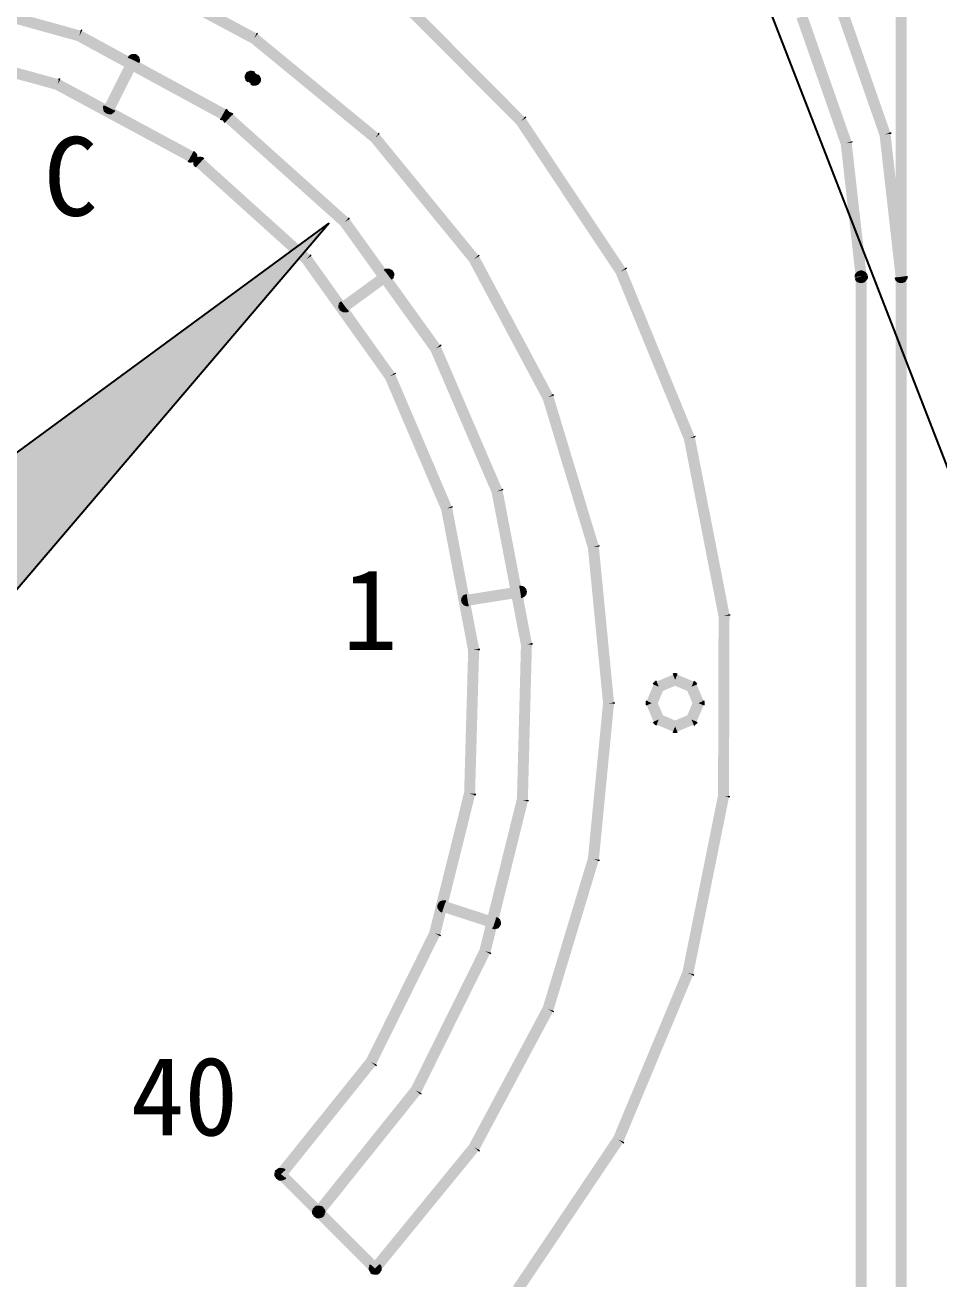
# Model space of a CAD drawing. Header units: millimetres. Extents: x -27384 to -11847, y 105622 to 113060.
# Drawn here: x -20697.3 to -20628.7, y 111418.4 to 111512.5 of the extents above; entities that cross this region are included whole.
import ezdxf

# ---------------------------------------------------------------- set-up
doc = ezdxf.new("R2010")
doc.units = ezdxf.units.MM
doc.linetypes.add('DASHDOT', pattern=[25.4, 12.7, -6.35, 0, -6.35])
doc.linetypes.add('HIDDEN', pattern=[9.524999999999999, 6.35, -3.175])
doc.layers.get('0').update_dxf_attribs({"color": 1, "linetype": 'DASHDOT'})
for name, color, linetype in [('01粗实线', 7, 'Continuous'), ('1', 4, 'Continuous'), ('3', 6, 'HIDDEN')]:
    doc.layers.add(name, color=color, linetype=linetype)
doc.styles.add('PDF SimSun', font='SimSun.ttf')

# ---------------------------------------------------------------- blocks, each defined once
blk = doc.blocks.new('G$CBD4B754B')
at = {"transparency": 33554559}
for points in [[(82.19013546431597, 94.02956349017586), (81.77927816365263, 94.02956349017586), (81.3684208629893, 94.02956349017586), (81.3684208629893, -125.9094535041359), (81.77927816365263, -125.9094535041359), (82.19013546431597, -125.9094535041359)], [(33.01249396311323, 49.56616164024399), (33.2116975028257, 49.93820354529998), (33.41016867658618, 50.30951308440126), (23.05744353904083, 55.84400260508846), (22.85897236528035, 55.47269306598628), (22.66050119151987, 55.10065116093028)], [(19.98223889468863, 49.72581741839804), (20.08843195814188, 50.12349213187281), (20.19462502159149, 50.52189921130321), (8.370576680783415, 53.7999692251442), (8.265115983289434, 53.40229451166852), (8.158922919836186, 53.00388743223903)], [(52.94895998562424, 43.4340615004121), (53.24044163565122, 43.72627551639107), (53.53192328567457, 44.01848953237004), (43.98773016226551, 53.61468063857046), (43.69624851224216, 53.32246662259149), (43.40476686221882, 53.03025260661252)], [(80.17539672256316, 42.59843194594487), (80.57307143603975, 42.7309901837707), (80.97074614951634, 42.86354842159562), (77.43122148979819, 53.00388743223903), (77.03354677632524, 52.87132919441319), (76.63587206284865, 52.73877095658827)], [(77.2591154904112, 41.93490839086462), (77.6567902038878, 42.06746662868954), (78.05446491736438, 42.20002486651538), (74.72732638454909, 51.70320549645203), (74.3296516710725, 51.5706472586271), (73.93197695759955, 51.43735665484655)], [(18.35199227922931, 46.07570549950105), (18.45818534267892, 46.47411257893145), (18.56437840612853, 46.87178729240622), (7.615507381349744, 49.87155824340971), (7.509314317896497, 49.47315116397931), (7.403121254446887, 49.07547645050454)], [(30.67990839696358, 43.88593129454512), (30.87837957072406, 44.25724083364639), (31.07758311043654, 44.62855037274767), (20.28763549785799, 50.49553403692971), (20.08843195814188, 50.12349213187281), (19.8899607843814, 49.75218259277153)], [(42.02645413521896, 42.16047710495423), (42.2915706108688, 42.47905629530669), (42.55668708651865, 42.79763548566007), (33.47681397847555, 50.25678273565336), (33.2116975028257, 49.93820354529998), (32.94658102717585, 49.61962435494661)], [(21.9837950492547, 44.90758180153989), (22.35510458835415, 44.72156084901144), (22.72641412745725, 44.53627226243862), (24.52949910825919, 48.10655629225857), (24.15818956915973, 48.2918448788314), (23.78688003005664, 48.47786583135894)], [(24.15818956915973, 48.2918448788314), (23.78688003005664, 48.47786583135894), (23.85279296599401, 48.58405889481037), (23.94580344225687, 48.65070419670064), (24.05199650570648, 48.70343454544854), (24.17137215634648, 48.70343454544854), (24.29074780698284, 48.69025195826089), (24.39694087043608, 48.63752160951299), (24.48921898074332, 48.55769372043596), (24.54268169544594, 48.45150065698544), (24.56904686981943, 48.33212500634727), (24.56904686981943, 48.21274935570909), (24.52949910825919, 48.10655629225857)], [(32.99931137592284, 47.03144307056027), (32.76056007465013, 46.68576633987868), (32.66828196433926, 46.77877681614245), (32.61481924963664, 46.87178729240622), (32.58845407526314, 46.9911629430444), (32.58845407526314, 47.11053859368258), (32.62800183682339, 47.23064661027547), (32.69464713871275, 47.32292472058452), (32.78692524902362, 47.3895700224748), (32.90630089965998, 47.44303273717742), (33.02567655029998, 47.44303273717742), (33.13186961374959, 47.42911778403595), (33.2380626771992, 47.37638743528805)], [(33.2380626771992, 47.37638743528805), (32.99931137592284, 47.03144307056027), (32.76056007465013, 46.68576633987868), (32.99931137592284, 46.51366034049261), (33.2380626771992, 46.85860470521948), (33.47681397847555, 47.20354906994635)], [(33.2380626771992, 46.85860470521948), (33.47681397847555, 47.20354906994635), (33.56909208878642, 47.11053859368258), (33.62255480348904, 47.01826048337352), (33.64891997786253, 46.89815246678063), (33.64891997786253, 46.77877681614245), (33.60937221630229, 46.65940116550428), (33.54272691441292, 46.56639068924051), (33.44971643814642, 46.50047775330495), (33.3310731534657, 46.44701503860233), (33.2116975028257, 46.44701503860233), (33.10550443937609, 46.46019762578908), (32.99931137592284, 46.51366034049261)], [(28.25357998859545, 40.71332197819993), (28.45278352831156, 41.08536388325683), (28.6512547020684, 41.45667342235811), (18.6566565164394, 46.84542211803273), (18.45818534267892, 46.47411257893145), (18.25971416891844, 46.10207067387546)], [(22.35510458835415, 44.72156084901144), (22.72641412745725, 44.53627226243862), (22.66050119151987, 44.43007919898719), (22.56749071525701, 44.36343389709691), (22.4612976518074, 44.31070354834901), (22.3419220011674, 44.31070354834901), (22.22254635053105, 44.32388613553576), (22.1163532870778, 44.37661648428457), (22.02407517677057, 44.45644437336159), (21.97061246206795, 44.56263743681211), (21.94424728769445, 44.68201308745029), (21.94424728769445, 44.80138873808846), (21.9837950492547, 44.90758180153989)], [(30.87837957072406, 44.25724083364639), (31.07758311043654, 44.62855037274767), (31.16986122074741, 44.54945484962536), (31.24968910982352, 44.45644437336159), (31.28923687138376, 44.35025130991016), (31.28923687138376, 44.23087565927199), (31.27605428419702, 44.11150000863381), (31.21014134826328, 44.00530694518329), (31.13031345918716, 43.92547905610627), (31.02412039573392, 43.87201634140274), (30.90474474509756, 43.84565116702925), (30.78536909445756, 43.84565116702925), (30.67990839696358, 43.88593129454512)], [(31.32951699889963, 43.93866164329302), (31.05048557010741, 43.63326504012639), (30.97139004698693, 43.71309292920432), (30.93184228542668, 43.83246857984159), (30.91792733228431, 43.95184423047976), (30.93184228542668, 44.05803729393119), (30.98457263417367, 44.16423035738171), (31.06440052324979, 44.25724083364639), (31.15667863356066, 44.32388613553576), (31.27605428419702, 44.35025130991016), (31.39542993483701, 44.35025130991016), (31.51480558547337, 44.31070354834901), (31.60781606173987, 44.24405824645964)], [(39.7465989178163, 35.84235601259388), (40.02489798065653, 36.14775261576051), (40.30319704349313, 36.45314921892623), (31.60781606173987, 44.24405824645964), (31.32951699889963, 43.93866164329302), (31.05048557010741, 43.63326504012639)], [(60.39785411224875, 32.23252422121277), (60.74279847697835, 32.45809293530237), (61.08774284170431, 32.68366164939107), (53.58465363442156, 43.95184423047976), (53.24044163565122, 43.72627551639107), (52.89549727092162, 43.50070680230147)], [(49.40943532590973, 33.12161649038262), (49.72728215030656, 33.38673296603247), (50.04586134065903, 33.65258180763794), (42.60941743526564, 42.74417277095745), (42.2915706108688, 42.47905629530669), (41.97299142051634, 42.21320745370213)], [(81.3684208629893, 31.99377291993733), (81.77927816365263, 32.04650326868523), (82.19013546431597, 32.09996598338785), (80.98392873670309, 42.7837205325186), (80.57307143603975, 42.7309901837707), (80.16221413537642, 42.67752746906717)], [(28.45278352831156, 41.08536388325683), (28.6512547020684, 41.45667342235811), (28.7442651783349, 41.37684553328108), (28.82409306741101, 41.28456742297112), (28.86364082897126, 41.1783743595206), (28.86364082897126, 41.05826634292771), (28.85045824178451, 40.93889069228953), (28.78381293989514, 40.8326976288381), (28.70471741677466, 40.75360210571671), (28.59852435332141, 40.70013939101318), (28.47914870268505, 40.67377421663969), (28.35977305204506, 40.67377421663969), (28.25357998859545, 40.71332197819993)], [(78.37231174176122, 31.99377291993733), (78.78316904242456, 32.04650326868523), (79.1940263430879, 32.09996598338785), (78.06764750455113, 42.12019697743835), (77.6567902038878, 42.06746662868954), (77.24593290322446, 42.01400391398693)], [(29.14193989180785, 40.59394632756266), (28.86364082897126, 40.28854972439603), (28.78381293989514, 40.36837761347306), (28.7442651783349, 40.48775326411123), (28.73108259114815, 40.60712891474941), (28.7442651783349, 40.71332197819993), (28.79772789303752, 40.8326976288381), (28.876823416158, 40.91252551791513), (28.9698338924245, 40.9791708198054), (29.08920954306086, 41.00553599417981), (29.20858519370086, 41.00553599417981), (29.32796084433721, 40.96598823261866), (29.42023895464808, 40.89934293072838)], [(36.86986544722822, 33.06888614163472), (37.14816451006482, 33.37355037884572), (37.42646357290141, 33.67894698201144), (29.42023895464808, 40.89934293072838), (29.14193989180785, 40.59394632756266), (28.86364082897126, 40.28854972439603)], [(46.49315409375777, 26.432185858921), (46.83809845848373, 26.67093716019735), (47.18231045725406, 26.91042082742842), (40.36910997942687, 36.38650391703595), (40.02489798065653, 36.14775261576051), (39.67995361592693, 35.90900131448416)], [(43.0737374506316, 24.34860471741649), (43.41794944940557, 24.58735601869193), (43.76289381413153, 24.82610731996829), (37.49310887479078, 33.61303404607679), (37.14816451006482, 33.37355037884572), (36.80395251129084, 33.13479907756937)], [(54.89705342548768, 22.80917148035314), (55.26836296458714, 23.00764265411362), (55.63967250369024, 23.20684619382882), (50.09859168940966, 33.58593650574767), (49.72728215030656, 33.38673296603247), (49.3567049771591, 33.1882617922729)], [(43.49777733848168, 31.86048231615678), (43.24584345001858, 32.1922440936969), (42.99390956155548, 32.52400587123702), (39.77296409219343, 30.17530825408176), (40.02489798065653, 29.84354647654163), (40.27683186911963, 29.51178469900151)], [(43.24584345001858, 32.1922440936969), (42.99390956155548, 32.52400587123702), (43.10010262500509, 32.5906511731273), (43.21947827564509, 32.60383376031405), (43.33885392628144, 32.60383376031405), (43.44431462377906, 32.55110341156615), (43.55050768722867, 32.48445810967587), (43.61715298912168, 32.3914476334121), (43.65670075068192, 32.27207198277392), (43.65670075068192, 32.15269633213666), (43.63033557630843, 32.04650326868523), (43.57687286160217, 31.9403102052338), (43.49777733848168, 31.86048231615678)], [(65.5017124514925, 19.76912040183379), (65.88620457778234, 19.92877617998784), (66.27069670407218, 20.08769959218716), (61.12729060326456, 32.6170163475017), (60.74279847697835, 32.45809293530237), (60.35830635068851, 32.29843715714833)], [(78.78316904242456, 32.04650326868523), (78.37231174176122, 32.04650326868523), (78.38549432894797, 32.1658789193234), (78.43895704365059, 32.27207198277392), (78.50486997958797, 32.36508245903769), (78.61106304303757, 32.43172776092797), (78.73043869367757, 32.45809293530237), (78.83663175712718, 32.45809293530237), (78.95600740776354, 32.43172776092797), (79.06146810526116, 32.36508245903769), (79.12811340715052, 32.27207198277392), (79.18084375589751, 32.1658789193234), (79.1940263430879, 32.04650326868523)], [(78.78316904242456, 32.04650326868523), (79.1940263430879, 32.09996598338785), (79.1940263430879, 31.97985796679495), (79.15447858152402, 31.86048231615678), (79.08856564559028, 31.76747183989301), (78.99555516932742, 31.6883763167707), (78.88936210587417, 31.64809618925483), (78.76998645523781, 31.63491360206808), (78.65061080459782, 31.64809618925483), (78.54515010710384, 31.70155890395745), (78.46532221802408, 31.78138679303447), (78.39867691613472, 31.8875798564859), (78.37231174176122, 31.99377291993733)], [(79.1940263430879, 32.04650326868523), (78.78316904242456, 32.04650326868523), (78.37231174176122, 32.04650326868523), (78.37231174176122, -85.91934290633526), (78.78316904242456, -85.91934290633526), (79.1940263430879, -85.91934290633526)], [(81.77927816365263, 32.04650326868523), (82.19013546431597, 32.09996598338785), (82.19013546431597, 31.97985796679495), (82.15058770275573, 31.86048231615678), (82.08394240086272, 31.76747183989301), (81.99093192459986, 31.6883763167707), (81.88547122710588, 31.64809618925483), (81.76609557646589, 31.63491360206808), (81.64671992582953, 31.64809618925483), (81.54052686237628, 31.70155890395745), (81.46069897330017, 31.78138679303447), (81.39478603736643, 31.8875798564859), (81.3684208629893, 31.99377291993733)], [(40.02489798065653, 29.84354647654163), (40.27683186911963, 29.51178469900151), (40.17063880566639, 29.44513939711214), (40.05126315503003, 29.43195680992449), (39.93188750439003, 29.43195680992449), (39.82569444094042, 29.48468715867239), (39.71950137748718, 29.55133246056266), (39.65358844155344, 29.64434293682643), (39.6140406799932, 29.76371858746461), (39.6140406799932, 29.88309423810279), (39.64040585436669, 29.98928730155421), (39.69313620311368, 30.09548036500473), (39.77296409219343, 30.17530825408176)], [(51.06677948169818, 15.7879790713514), (51.45053924203239, 15.94690248355073), (51.83503136832223, 16.10655826170478), (47.22259058476993, 26.8305929383514), (46.83809845848373, 26.67093716019735), (46.45360633219389, 26.51201374799803)], [(47.27532093352056, 14.50047972275206), (47.65981305980677, 14.65940313495139), (48.04430518609661, 14.81905891310544), (43.80244157569177, 24.74627943089126), (43.41794944940557, 24.58735601869193), (43.03345732311573, 24.42843260649352)], [(58.27765467300196, 11.64644959676116), (58.67532938647855, 11.76582524739933), (59.07300409995514, 11.88593326399223), (55.66603767806373, 23.12775067070652), (55.26836296458714, 23.00764265411362), (54.87068825111055, 22.88826700347545)], [(68.07304931891849, 6.549914917065507), (68.48390661958183, 6.629742806142531), (68.89476392024517, 6.709570695219554), (66.29706187844567, 20.00860406906486), (65.88620457778234, 19.92877617998784), (65.475347277119, 19.84894829091081)], [(53.24044163565122, 4.386505886483064), (53.65129893631092, 4.466333775560088), (54.06215623697426, 4.546161664637111), (51.86139654269573, 16.02673037262775), (51.45053924203239, 15.94690248355073), (51.03968194137269, 15.86707459447371)], [(49.27687708808298, 3.974916219865918), (49.68773438874632, 4.054744108942941), (50.09859168940966, 4.134571998019965), (48.0706703604701, 14.73923102402841), (47.65981305980677, 14.65940313495139), (47.24895575914707, 14.57957524587437)], [(59.40403351153873, 0.02014006375793542), (59.81489081220207, 0.05968782531908801), (60.2257481128654, 0.09923558688024059), (59.08618668714189, 11.80610537491521), (58.67532938647855, 11.76582524739933), (58.26373971986322, 11.72627748583818)], [(53.25362422283797, 7.997070043818894), (53.18697892094497, 8.407927344481323), (53.12106598501123, 8.819517011098469), (49.17068402463337, 8.195541217579375), (49.23732932652274, 7.784683916916947), (49.30324226245648, 7.3730942502998)], [(53.18697892094497, 8.407927344481323), (53.12106598501123, 8.819517011098469), (53.24044163565122, 8.819517011098469), (53.35981728628758, 8.793151836724064), (53.45209539659845, 8.726506534834698), (53.53192328567457, 8.633496058570017), (53.58465363442156, 8.527302995119499), (53.59856858756393, 8.407927344481323), (53.58465363442156, 8.301734281029894), (53.54510587286131, 8.182358630391718), (53.46601034973719, 8.089348154127947), (53.35981728628758, 8.036617805380047), (53.25362422283797, 7.997070043818894)], [(49.23732932652274, 7.784683916916947), (49.30324226245648, 7.3730942502998), (49.18386661182012, 7.3730942502998), (49.06522332713575, 7.399459424673296), (48.97221285087289, 7.466104726563572), (48.89238496179678, 7.558382836872624), (48.83965461304615, 7.664575900324053), (48.8264720258594, 7.784683916916947), (48.83965461304615, 7.890876980367466), (48.87920237460639, 8.010252631005642), (48.95903026368615, 8.103263107270323), (49.06522332713575, 8.155993456018223), (49.17068402463337, 8.195541217579375)], [(68.03350155735825, -6.921956822121501), (68.44435885802159, -6.921956822121501), (68.85521615868129, -6.921956822121501), (68.89476392024517, 6.629742806142531), (68.48390661958183, 6.629742806142531), (68.07304931891849, 6.629742806142531)], [(48.97221285087289, -6.722753282406302), (49.38307015153623, -6.73593586959305), (49.79392745219593, -6.749118456780707), (50.09859168940966, 4.041561521756194), (49.68773438874632, 4.054744108942941), (49.27687708808298, 4.067926696129689)], [(52.93577739843749, -7.187073297771349), (53.34663469910083, -7.200255884959006), (53.75749199976417, -7.213438472145754), (54.06215623697426, 4.45315118837334), (53.65129893631092, 4.466333775560088), (53.24044163565122, 4.479516362746836)], [(64.9714795001928, 1.427015062995451), (64.8125560879962, 1.811507189284384), (64.65290030984033, 2.196731681527126), (63.42032840785396, 1.678948951458551), (63.5792518200542, 1.294456825170528), (63.73890759820642, 0.909232332927786)], [(64.8125560879962, 1.811507189284384), (64.9714795001928, 2.196731681527126), (64.91801678549018, 2.209914268713874), (64.86528643674319, 2.223096855901531), (64.79864113485382, 2.223096855901531), (64.7459107861032, 2.223096855901531), (64.65290030984033, 2.196731681527126)], [(65.88620457778234, 0.909232332927786), (66.04512798998257, 1.294456825170528), (66.20405140217918, 1.678948951458551), (64.9714795001928, 2.196731681527126), (64.8125560879962, 1.811507189284384), (64.65290030984033, 1.427015062995451)], [(63.9637439463404, 1.134801047016481), (63.5792518200542, 1.294456825170528), (63.19475969376435, 1.453380237369856), (62.67844169560703, 0.2193436034731349), (63.06220145594125, 0.05968782531908801), (63.44669358222745, -0.09923558688024059)], [(63.5792518200542, 1.294456825170528), (63.42032840785396, 1.678948951458551), (63.36759805910697, 1.652583777085056), (63.31413534440435, 1.612303649569185), (63.27458758284047, 1.572755888008032), (63.23503982128022, 1.53320812644688), (63.19475969376435, 1.453380237369856)], [(66.17768622780568, -0.09923558688024059), (66.56217835409552, 0.05968782531908801), (66.94667048038173, 0.2193436034731349), (66.42962011626878, 1.453380237369856), (66.04512798998257, 1.294456825170528), (65.66063586369273, 1.134801047016481)], [(66.04512798998257, 1.294456825170528), (66.42962011626878, 1.453380237369856), (66.40325494189528, 1.506110586117757), (66.36297481437941, 1.559573300820375), (66.32342705281917, 1.599121062381528), (66.28387929125893, 1.639401189898308), (66.20405140217918, 1.678948951458551)], [(58.26373971986322, -11.60690183520001), (58.67532938647855, -11.64644959676116), (59.08618668714189, -11.68672972427703), (60.2257481128654, 0.02014006375793542), (59.81489081220207, 0.05968782531908801), (59.40403351153873, 0.09923558688024059)], [(63.06220145594125, 0.05968782531908801), (62.67844169560703, 0.2193436034731349), (62.66452674246466, 0.1658808887705163), (62.65134415527791, 0.1131505400217065), (62.65134415527791, 0.04650523813234031), (62.65134415527791, -0.006957476571187726), (62.67844169560703, -0.09923558688024059)], [(63.44669358222745, 0.2193436034731349), (63.06220145594125, 0.05968782531908801), (62.67844169560703, -0.09923558688024059), (63.19475969376435, -1.33400458673168), (63.5792518200542, -1.174348808577633), (63.9637439463404, -1.015425396378305)], [(65.66063586369273, -1.015425396378305), (66.04512798998257, -1.174348808577633), (66.42962011626878, -1.33400458673168), (66.94667048038173, -0.09923558688024059), (66.56217835409552, 0.05968782531908801), (66.17768622780568, 0.2193436034731349)], [(66.56217835409552, 0.05968782531908801), (66.94667048038173, -0.09923558688024059), (66.95985306757211, -0.04650523813234031), (66.97303565475886, 0.006957476571187726), (66.97303565475886, 0.0728704125058357), (66.97303565475886, 0.1263331272093637), (66.94667048038173, 0.2193436034731349)], [(63.73890759820642, -0.78985668228961), (63.5792518200542, -1.174348808577633), (63.42032840785396, -1.559573300820375), (64.65290030984033, -2.07735603088895), (64.8125560879962, -1.692131538646208), (64.9714795001928, -1.307639412357275)], [(64.65290030984033, -1.307639412357275), (64.8125560879962, -1.692131538646208), (64.9714795001928, -2.07735603088895), (66.20405140217918, -1.559573300820375), (66.04512798998257, -1.174348808577633), (65.88620457778234, -0.78985668228961)], [(63.5792518200542, -1.174348808577633), (63.19475969376435, -1.33400458673168), (63.22185723409348, -1.386734935479581), (63.26140499565372, -1.440197650183109), (63.30095275721396, -1.479745411743352), (63.34123288472983, -1.520025539259223), (63.42032840785396, -1.559573300820375)], [(64.8125560879962, -1.692131538646208), (64.65290030984033, -2.07735603088895), (64.70636302454295, -2.090538618075698), (64.75909337328994, -2.103721205263355), (64.82573867518295, -2.103721205263355), (64.87846902392994, -2.103721205263355), (64.9714795001928, -2.07735603088895)], [(66.04512798998257, -1.174348808577633), (66.20405140217918, -1.559573300820375), (66.2567817509298, -1.53320812644688), (66.31024446563242, -1.492927998931009), (66.34979222719267, -1.453380237369856), (66.38933998875291, -1.413832475808704), (66.42962011626878, -1.33400458673168)], [(46.36059585593102, -17.10184359432515), (46.77145315659436, -17.20803665777657), (47.18231045725406, -17.314229721228), (49.79392745219593, -6.842128933044478), (49.38307015153623, -6.73593586959305), (48.97221285087289, -6.629742806142531)], [(50.12495686378315, -18.4420732916733), (50.53654653039848, -18.54826635512472), (50.94740383106182, -18.65445941857524), (53.75749199976417, -7.306448948409525), (53.34663469910083, -7.200255884959006), (52.93577739843749, -7.094062821507578)], [(65.35597162648264, -20.11479713251629), (65.76682892714598, -20.19389265563859), (66.17768622780568, -20.27372054471471), (68.85521615868129, -7.001052345243806), (68.44435885802159, -6.921956822121501), (68.03350155735825, -6.842128933044478)], [(54.87068825111055, -22.78207394002402), (55.26836296458714, -22.9014495906622), (55.66603767806373, -23.02082524130037), (59.07300409995514, -11.76582524739933), (58.67532938647855, -11.64644959676116), (58.27765467300196, -11.52707394612298)], [(47.46060952009429, -15.20355103939346), (47.32878364822318, -15.60195811882386), (47.22259058476993, -15.54849540412124), (47.14276269569382, -15.46939988099894), (47.07684975976008, -15.36320681754751), (47.04975221943096, -15.25701375409699), (47.04975221943096, -15.13763810345881), (47.09003234694683, -15.01753008686592), (47.15594528288057, -14.92525197655686), (47.24895575914707, -14.84542408747893), (47.35514882259668, -14.80514395996306), (47.47452447323667, -14.79196137277631), (47.5931677579174, -14.80514395996306)], [(51.11950983044881, -16.83599475272058), (51.25206806827191, -16.4383200392449), (51.38462630609865, -16.0399129598145), (47.5931677579174, -14.80514395996306), (47.46060952009429, -15.20355103939346), (47.32878364822318, -15.60195811882386)], [(51.25206806827191, -16.4383200392449), (51.38462630609865, -16.0399129598145), (51.49081936954826, -16.09264330856331), (51.56991489267239, -16.17247119764033), (51.63656019456175, -16.27866426109085), (51.66292536893525, -16.38485732454228), (51.66292536893525, -16.50423297518046), (51.62337760737501, -16.62360862581863), (51.55673230548564, -16.7166191020824), (51.46445419517477, -16.79644699115943), (51.35826113172516, -16.83599475272058), (51.23888548108516, -16.84917733990733), (51.11950983044881, -16.83599475272058)], [(41.61559683455562, -26.6841197473841), (41.98617400770308, -26.87014069991255), (42.35748354680254, -27.0561616524401), (47.14276269569382, -17.3933252443494), (46.77145315659436, -17.20803665777657), (46.40087598344689, -17.02201570524812)], [(44.98228312893116, -28.82116360359214), (45.35359266803425, -29.00718455612059), (45.72416984117808, -29.19320550864813), (50.90712370354595, -18.73428730765227), (50.53654653039848, -18.54826635512472), (50.16523699129903, -18.36224540259627)], [(60.15983517692803, -32.5379208243794), (60.54432730321787, -32.69684423657873), (60.92808706355208, -32.85576764877715), (66.15132105343218, -20.35354843379173), (65.76682892714598, -20.19389265563859), (65.38233680085614, -20.03496924343926)], [(49.3567049771591, -33.06815377568), (49.72728215030656, -33.26735731539429), (50.09859168940966, -33.46656085510949), (55.63967250369024, -23.1006531303774), (55.26836296458714, -22.9014495906622), (54.89705342548768, -22.70297841690262)], [(34.89467446703566, -35.01917667935959), (35.22643624457851, -35.28502552096506), (35.55746565616209, -35.55014199661491), (42.3179357852423, -27.13598954151712), (41.98617400770308, -26.87014069991255), (41.65514459611586, -26.6050242242618)], [(37.71794522292475, -37.846841630977), (38.04970700046397, -38.11195810662684), (38.38073641205119, -38.37780694823232), (45.68462207961784, -29.27230103177044), (45.35359266803425, -29.00718455612059), (45.0218308904914, -28.74133571451512)], [(52.64356338245852, -43.68672775482992), (52.98850774718812, -43.92547905610627), (53.33345211191408, -44.16423035738171), (60.8885393019882, -32.93559553785417), (60.54432730321787, -32.69684423657873), (60.19938293849191, -32.45809293530237)], [(41.97299142051634, -42.09383180306395), (42.2915706108688, -42.35894827871471), (42.60941743526564, -42.62479712031927), (50.04586134065903, -33.53320615699977), (49.72728215030656, -33.26735731539429), (49.40943532590973, -33.00224083974445)], [(35.22643624457851, -35.28502552096506), (34.93495459455153, -35.57723953694403), (34.85512670547541, -35.48422906067935), (34.81557894391517, -35.37803599722884), (34.81557894391517, -35.25866034659066), (34.82876153110192, -35.13928469595248), (34.89467446703566, -35.03309163250105), (34.97450235611541, -34.95326374342494), (35.08069541956502, -34.88661844153467), (35.20007107020501, -34.87343585434792), (35.31871435488574, -34.87343585434792), (35.42490741833899, -34.91298361590816), (35.51791789460185, -34.99281150498518)], [(35.22643624457851, -35.28502552096506), (35.55746565616209, -35.55014199661491), (35.46518754585486, -35.62996988569193), (35.35899448240161, -35.68343260039455), (35.23961883176526, -35.69661518758221), (35.12024318112526, -35.69661518758221), (35.01405011767565, -35.64315247287868), (34.92103964141279, -35.56405694975638), (34.85512670547541, -35.47104647349261), (34.81557894391517, -35.36485341004209), (34.81557894391517, -35.24547775940391), (34.84194411828867, -35.12536974281102), (34.89467446703566, -35.01917667935959)], [(35.51791789460185, -34.99281150498518), (35.22643624457851, -35.28502552096506), (34.93495459455153, -35.57723953694403), (37.75822535044063, -38.40417212260581), (38.04970700046397, -38.11195810662684), (38.34118865049095, -37.81974409064787)], [(38.04970700046397, -38.11195810662684), (37.75822535044063, -38.40417212260581), (37.67839746136451, -38.31116164634204), (37.63884969980427, -38.20496858289152), (37.63884969980427, -38.08559293225335), (37.65203228699102, -37.96621728161517), (37.71794522292475, -37.86002421816374), (37.79777311200087, -37.78019632908672), (37.90396617545412, -37.71355102719735), (38.02334182609047, -37.7003684400097), (38.14271747673047, -37.7003684400097), (38.24817817422445, -37.74064856752557), (38.34118865049095, -37.81974409064787)], [(38.04970700046397, -38.11195810662684), (38.38073641205119, -38.37780694823232), (38.28845830174032, -38.45690247135462), (38.18226523829071, -38.51036518605724), (38.06288958765072, -38.52354777324399), (37.94351393701436, -38.52354777324399), (37.83732087356475, -38.47008505854137), (37.74504276325388, -38.39098953541907), (37.67839746136451, -38.2979790591553), (37.63884969980427, -38.19178599570387), (37.63884969980427, -38.07241034506569), (37.66521487417776, -37.95303469442752), (37.71794522292475, -37.846841630977)], [(38.34118865049095, -37.81974409064787), (38.04970700046397, -38.11195810662684), (37.75822535044063, -38.40417212260581), (42.00008896084546, -42.65116229469368), (42.2915706108688, -42.35894827871471), (42.58305226089215, -42.06746662868954)], [(38.04970700046397, -38.11195810662684), (38.34118865049095, -37.81974409064787), (38.42101653956706, -37.91275456691164), (38.46056430112731, -38.01894763036307), (38.46056430112731, -38.13832328100125), (38.44738171394056, -38.25769893163942), (38.38073641205119, -38.36389199508994), (38.30164088892707, -38.44371988416697), (38.19544782547746, -38.51036518605724), (38.0760721748411, -38.52354777324399), (37.95669652420111, -38.52354777324399), (37.8505034607515, -38.48400001168284), (37.75822535044063, -38.40417212260581)], [(42.2915706108688, -42.35894827871471), (42.60941743526564, -42.62479712031927), (42.53032191214515, -42.7046250093963), (42.42412884869555, -42.7573553581442), (42.30475319805555, -42.77053794533094), (42.18537754741919, -42.7573553581442), (42.07918448396595, -42.71780759658304), (41.98617400770308, -42.63797970750602), (41.92026107176935, -42.54496923124225), (41.88071331020546, -42.42559358060407), (41.88071331020546, -42.3062179299659), (41.90707848457896, -42.20002486651538), (41.97299142051634, -42.09383180306395)], [(42.2915706108688, -42.35894827871471), (42.58305226089215, -42.06746662868954), (42.6628801499719, -42.16047710495423), (42.70242791153214, -42.26667016840474), (42.70242791153214, -42.38604581904292), (42.68924532434539, -42.5054214696811), (42.62260002245239, -42.61161453313252), (42.5435044993319, -42.69071005625483), (42.43731143588229, -42.7573553581442), (42.3179357852423, -42.77053794533094), (42.19856013460594, -42.77053794533094), (42.09236707115269, -42.7309901837707), (42.00008896084546, -42.65116229469368)]]:
    blk.add_hatch(color=7, dxfattribs=at).paths.add_polyline_path(points, flags=16)
at = {"lineweight": -3, "ltscale": 2}
h = blk.add_hatch(color=256, dxfattribs=at)
edge = h.paths.add_edge_path(flags=0)
edge.add_arc((-1.127773430198431e-10, 4.365574568510056e-11), 6.123563608280685, 319.5073752434265, 430.4550969711817)
edge.add_line((2.048610711171932, 5.770721394983411), (-0.2267826533825428, 7.399772170036158))
edge.add_line((-0.2267826533679909, 7.399772170028882), (38.8480585910329, 36.06679518562305))
edge.add_line((38.84805859101834, 36.06679518563033), (4.656906180181977, -3.976337019616039))
for p, q in [((20.28763549785799, 50.49553403692971), (20.19462502159149, 50.52189921130321)), ((33.47681397847555, 50.25678273565336), (33.41016867658618, 50.30951308440126)), ((18.6566565164394, 46.84542211803273), (18.56437840612853, 46.87178729240622)), ((53.58465363442156, 43.95184423047976), (53.53192328567457, 44.01848953237004)), ((42.60941743526564, 42.74417277095745), (42.55668708651865, 42.79763548566007)), ((80.98392873670309, 42.7837205325186), (80.97074614951634, 42.86354842159562)), ((78.06764750455113, 42.12019697743835), (78.05446491736438, 42.20002486651538)), ((40.36910997942687, 36.38650391703595), (40.30319704349313, 36.45314921892623)), ((37.49310887479078, 33.61303404607679), (37.42646357290141, 33.67894698201144)), ((50.09859168940966, 33.58593650574767), (50.04586134065903, 33.65258180763794)), ((61.12729060326456, 32.6170163475017), (61.08774284170431, 32.68366164939107)), ((47.22259058476993, 26.8305929383514), (47.18231045725406, 26.91042082742842)), ((43.80244157569177, 24.74627943089126), (43.76289381413153, 24.82610731996829)), ((55.66603767806373, 23.12775067070652), (55.63967250369024, 23.20684619382882)), ((66.29706187844567, 20.00860406906486), (66.27069670407218, 20.08769959218716)), ((51.86139654269573, 16.02673037262775), (51.83503136832223, 16.10655826170478)), ((48.0706703604701, 14.73923102402841), (48.04430518609661, 14.81905891310544)), ((59.08618668714189, 11.80610537491521), (59.07300409995514, 11.88593326399223)), ((68.89476392024517, 6.629742806142531), (68.89476392024517, 6.709570695219554)), ((50.09859168940966, 4.041561521756194), (50.09859168940966, 4.134571998019965)), ((54.06215623697426, 4.45315118837334), (54.06215623697426, 4.546161664637111)), ((60.2257481128654, 0.02014006375793542), (60.2257481128654, 0.09923558688024059)), ((49.79392745219593, -6.842128933044478), (49.79392745219593, -6.749118456780707)), ((53.75749199976417, -7.306448948409525), (53.75749199976417, -7.213438472145754)), ((68.85521615868129, -7.001052345243806), (68.85521615868129, -6.921956822121501)), ((59.07300409995514, -11.76582524739933), (59.08618668714189, -11.68672972427703)), ((47.14276269569382, -17.3933252443494), (47.18231045725406, -17.314229721228)), ((50.90712370354595, -18.73428730765227), (50.94740383106182, -18.65445941857524)), ((66.15132105343218, -20.35354843379173), (66.17768622780568, -20.27372054471471)), ((55.63967250369024, -23.1006531303774), (55.66603767806373, -23.02082524130037)), ((42.3179357852423, -27.13598954151712), (42.35748354680254, -27.0561616524401)), ((45.68462207961784, -29.27230103177044), (45.72416984117808, -29.19320550864813)), ((60.8885393019882, -32.93559553785417), (60.92808706355208, -32.85576764877715)), ((50.04586134065903, -33.53320615699977), (50.09859168940966, -33.46656085510949))]:
    blk.add_line(p, q)
blk.add_line((38.8480585909565, 36.0667951856085), (4.656906180145597, -3.976337019601488), dxfattribs=at)
for points in [[(23.78688003005664, 48.47786583135894), (23.85279296599401, 48.58405889481037), (23.94580344225687, 48.65070419670064), (24.05199650570648, 48.70343454544854), (24.17137215634648, 48.70343454544854), (24.29074780698284, 48.69025195826089), (24.39694087043608, 48.63752160951299), (24.48921898074332, 48.55769372043596), (24.54268169544594, 48.45150065698544), (24.56904686981943, 48.33212500634727), (24.56904686981943, 48.21274935570909), (24.52949910825919, 48.10655629225857)], [(32.76056007465013, 46.68576633987868), (32.66828196433926, 46.77877681614245), (32.61481924963664, 46.87178729240622), (32.58845407526314, 46.9911629430444), (32.58845407526314, 47.11053859368258), (32.62800183682339, 47.23064661027547), (32.69464713871275, 47.32292472058452), (32.78692524902362, 47.3895700224748), (32.90630089965998, 47.44303273717742), (33.02567655029998, 47.44303273717742), (33.13186961374959, 47.42911778403595), (33.2380626771992, 47.37638743528805)], [(33.47681397847555, 47.20354906994635), (33.56909208878642, 47.11053859368258), (33.62255480348904, 47.01826048337352), (33.64891997786253, 46.89815246678063), (33.64891997786253, 46.77877681614245), (33.60937221630229, 46.65940116550428), (33.54272691441292, 46.56639068924051), (33.44971643814642, 46.50047775330495), (33.3310731534657, 46.44701503860233), (33.2116975028257, 46.44701503860233), (33.10550443937609, 46.46019762578908), (32.99931137592284, 46.51366034049261)], [(22.72641412745725, 44.53627226243862), (22.66050119151987, 44.43007919898719), (22.56749071525701, 44.36343389709691), (22.4612976518074, 44.31070354834901), (22.3419220011674, 44.31070354834901), (22.22254635053105, 44.32388613553576), (22.1163532870778, 44.37661648428457), (22.02407517677057, 44.45644437336159), (21.97061246206795, 44.56263743681211), (21.94424728769445, 44.68201308745029), (21.94424728769445, 44.80138873808846), (21.9837950492547, 44.90758180153989)], [(31.07758311043654, 44.62855037274767), (31.16986122074741, 44.54945484962536), (31.24968910982352, 44.45644437336159), (31.28923687138376, 44.35025130991016), (31.28923687138376, 44.23087565927199), (31.27605428419702, 44.11150000863381), (31.21014134826328, 44.00530694518329), (31.13031345918716, 43.92547905610627), (31.02412039573392, 43.87201634140274), (30.90474474509756, 43.84565116702925), (30.78536909445756, 43.84565116702925), (30.67990839696358, 43.88593129454512)], [(31.05048557010741, 43.63326504012639), (30.97139004698693, 43.71309292920432), (30.93184228542668, 43.83246857984159), (30.91792733228431, 43.95184423047976), (30.93184228542668, 44.05803729393119), (30.98457263417367, 44.16423035738171), (31.06440052324979, 44.25724083364639), (31.15667863356066, 44.32388613553576), (31.27605428419702, 44.35025130991016), (31.39542993483701, 44.35025130991016), (31.51480558547337, 44.31070354834901), (31.60781606173987, 44.24405824645964)], [(28.6512547020684, 41.45667342235811), (28.7442651783349, 41.37684553328108), (28.82409306741101, 41.28456742297112), (28.86364082897126, 41.1783743595206), (28.86364082897126, 41.05826634292771), (28.85045824178451, 40.93889069228953), (28.78381293989514, 40.8326976288381), (28.70471741677466, 40.75360210571671), (28.59852435332141, 40.70013939101318), (28.47914870268505, 40.67377421663969), (28.35977305204506, 40.67377421663969), (28.25357998859545, 40.71332197819993)], [(28.86364082897126, 40.28854972439603), (28.78381293989514, 40.36837761347306), (28.7442651783349, 40.48775326411123), (28.73108259114815, 40.60712891474941), (28.7442651783349, 40.71332197819993), (28.79772789303752, 40.8326976288381), (28.876823416158, 40.91252551791513), (28.9698338924245, 40.9791708198054), (29.08920954306086, 41.00553599417981), (29.20858519370086, 41.00553599417981), (29.32796084433721, 40.96598823261866), (29.42023895464808, 40.89934293072838)], [(42.99390956155548, 32.52400587123702), (43.10010262500509, 32.5906511731273), (43.21947827564509, 32.60383376031405), (43.33885392628144, 32.60383376031405), (43.44431462377906, 32.55110341156615), (43.55050768722867, 32.48445810967587), (43.61715298912168, 32.3914476334121), (43.65670075068192, 32.27207198277392), (43.65670075068192, 32.15269633213666), (43.63033557630843, 32.04650326868523), (43.57687286160217, 31.9403102052338), (43.49777733848168, 31.86048231615678)], [(78.37231174176122, 32.04650326868523), (78.38549432894797, 32.1658789193234), (78.43895704365059, 32.27207198277392), (78.50486997958797, 32.36508245903769), (78.61106304303757, 32.43172776092797), (78.73043869367757, 32.45809293530237), (78.83663175712718, 32.45809293530237), (78.95600740776354, 32.43172776092797), (79.06146810526116, 32.36508245903769), (79.12811340715052, 32.27207198277392), (79.18084375589751, 32.1658789193234), (79.1940263430879, 32.04650326868523)], [(79.1940263430879, 32.09996598338785), (79.1940263430879, 31.97985796679495), (79.15447858152402, 31.86048231615678), (79.08856564559028, 31.76747183989301), (78.99555516932742, 31.6883763167707), (78.88936210587417, 31.64809618925483), (78.76998645523781, 31.63491360206808), (78.65061080459782, 31.64809618925483), (78.54515010710384, 31.70155890395745), (78.46532221802408, 31.78138679303447), (78.39867691613472, 31.8875798564859), (78.37231174176122, 31.99377291993733)], [(82.19013546431597, 32.09996598338785), (82.19013546431597, 31.97985796679495), (82.15058770275573, 31.86048231615678), (82.08394240086272, 31.76747183989301), (81.99093192459986, 31.6883763167707), (81.88547122710588, 31.64809618925483), (81.76609557646589, 31.63491360206808), (81.64671992582953, 31.64809618925483), (81.54052686237628, 31.70155890395745), (81.46069897330017, 31.78138679303447), (81.39478603736643, 31.8875798564859), (81.3684208629893, 31.99377291993733)], [(40.27683186911963, 29.51178469900151), (40.17063880566639, 29.44513939711214), (40.05126315503003, 29.43195680992449), (39.93188750439003, 29.43195680992449), (39.82569444094042, 29.48468715867239), (39.71950137748718, 29.55133246056266), (39.65358844155344, 29.64434293682643), (39.6140406799932, 29.76371858746461), (39.6140406799932, 29.88309423810279), (39.64040585436669, 29.98928730155421), (39.69313620311368, 30.09548036500473), (39.77296409219343, 30.17530825408176)], [(53.12106598501123, 8.819517011098469), (53.24044163565122, 8.819517011098469), (53.35981728628758, 8.793151836724064), (53.45209539659845, 8.726506534834698), (53.53192328567457, 8.633496058570017), (53.58465363442156, 8.527302995119499), (53.59856858756393, 8.407927344481323), (53.58465363442156, 8.301734281029894), (53.54510587286131, 8.182358630391718), (53.46601034973719, 8.089348154127947), (53.35981728628758, 8.036617805380047), (53.25362422283797, 7.997070043818894)], [(49.30324226245648, 7.3730942502998), (49.18386661182012, 7.3730942502998), (49.06522332713575, 7.399459424673296), (48.97221285087289, 7.466104726563572), (48.89238496179678, 7.558382836872624), (48.83965461304615, 7.664575900324053), (48.8264720258594, 7.784683916916947), (48.83965461304615, 7.890876980367466), (48.87920237460639, 8.010252631005642), (48.95903026368615, 8.103263107270323), (49.06522332713575, 8.155993456018223), (49.17068402463337, 8.195541217579375)], [(64.9714795001928, 2.196731681527126), (64.91801678549018, 2.209914268713874), (64.86528643674319, 2.223096855901531), (64.79864113485382, 2.223096855901531), (64.7459107861032, 2.223096855901531), (64.65290030984033, 2.196731681527126)], [(63.42032840785396, 1.678948951458551), (63.36759805910697, 1.652583777085056), (63.31413534440435, 1.612303649569185), (63.27458758284047, 1.572755888008032), (63.23503982128022, 1.53320812644688), (63.19475969376435, 1.453380237369856)], [(66.42962011626878, 1.453380237369856), (66.40325494189528, 1.506110586117757), (66.36297481437941, 1.559573300820375), (66.32342705281917, 1.599121062381528), (66.28387929125893, 1.639401189898308), (66.20405140217918, 1.678948951458551)], [(62.67844169560703, 0.2193436034731349), (62.66452674246466, 0.1658808887705163), (62.65134415527791, 0.1131505400217065), (62.65134415527791, 0.04650523813234031), (62.65134415527791, -0.006957476571187726), (62.67844169560703, -0.09923558688024059)], [(66.94667048038173, -0.09923558688024059), (66.95985306757211, -0.04650523813234031), (66.97303565475886, 0.006957476571187726), (66.97303565475886, 0.0728704125058357), (66.97303565475886, 0.1263331272093637), (66.94667048038173, 0.2193436034731349)], [(63.19475969376435, -1.33400458673168), (63.22185723409348, -1.386734935479581), (63.26140499565372, -1.440197650183109), (63.30095275721396, -1.479745411743352), (63.34123288472983, -1.520025539259223), (63.42032840785396, -1.559573300820375)], [(66.20405140217918, -1.559573300820375), (66.2567817509298, -1.53320812644688), (66.31024446563242, -1.492927998931009), (66.34979222719267, -1.453380237369856), (66.38933998875291, -1.413832475808704), (66.42962011626878, -1.33400458673168)], [(64.65290030984033, -2.07735603088895), (64.70636302454295, -2.090538618075698), (64.75909337328994, -2.103721205263355), (64.82573867518295, -2.103721205263355), (64.87846902392994, -2.103721205263355), (64.9714795001928, -2.07735603088895)], [(47.32878364822318, -15.60195811882386), (47.22259058476993, -15.54849540412124), (47.14276269569382, -15.46939988099894), (47.07684975976008, -15.36320681754751), (47.04975221943096, -15.25701375409699), (47.04975221943096, -15.13763810345881), (47.09003234694683, -15.01753008686592), (47.15594528288057, -14.92525197655686), (47.24895575914707, -14.84542408747893), (47.35514882259668, -14.80514395996306), (47.47452447323667, -14.79196137277631), (47.5931677579174, -14.80514395996306)], [(51.38462630609865, -16.0399129598145), (51.49081936954826, -16.09264330856331), (51.56991489267239, -16.17247119764033), (51.63656019456175, -16.27866426109085), (51.66292536893525, -16.38485732454228), (51.66292536893525, -16.50423297518046), (51.62337760737501, -16.62360862581863), (51.55673230548564, -16.7166191020824), (51.46445419517477, -16.79644699115943), (51.35826113172516, -16.83599475272058), (51.23888548108516, -16.84917733990733), (51.11950983044881, -16.83599475272058)], [(34.93495459455153, -35.57723953694403), (34.85512670547541, -35.48422906067935), (34.81557894391517, -35.37803599722884), (34.81557894391517, -35.25866034659066), (34.82876153110192, -35.13928469595248), (34.89467446703566, -35.03309163250105), (34.97450235611541, -34.95326374342494), (35.08069541956502, -34.88661844153467), (35.20007107020501, -34.87343585434792), (35.31871435488574, -34.87343585434792), (35.42490741833899, -34.91298361590816), (35.51791789460185, -34.99281150498518)], [(35.55746565616209, -35.55014199661491), (35.46518754585486, -35.62996988569193), (35.35899448240161, -35.68343260039455), (35.23961883176526, -35.69661518758221), (35.12024318112526, -35.69661518758221), (35.01405011767565, -35.64315247287868), (34.92103964141279, -35.56405694975638), (34.85512670547541, -35.47104647349261), (34.81557894391517, -35.36485341004209), (34.81557894391517, -35.24547775940391), (34.84194411828867, -35.12536974281102), (34.89467446703566, -35.01917667935959)], [(37.75822535044063, -38.40417212260581), (37.67839746136451, -38.31116164634204), (37.63884969980427, -38.20496858289152), (37.63884969980427, -38.08559293225335), (37.65203228699102, -37.96621728161517), (37.71794522292475, -37.86002421816374), (37.79777311200087, -37.78019632908672), (37.90396617545412, -37.71355102719735), (38.02334182609047, -37.7003684400097), (38.14271747673047, -37.7003684400097), (38.24817817422445, -37.74064856752557), (38.34118865049095, -37.81974409064787)], [(38.38073641205119, -38.37780694823232), (38.28845830174032, -38.45690247135462), (38.18226523829071, -38.51036518605724), (38.06288958765072, -38.52354777324399), (37.94351393701436, -38.52354777324399), (37.83732087356475, -38.47008505854137), (37.74504276325388, -38.39098953541907), (37.67839746136451, -38.2979790591553), (37.63884969980427, -38.19178599570387), (37.63884969980427, -38.07241034506569), (37.66521487417776, -37.95303469442752), (37.71794522292475, -37.846841630977)], [(38.34118865049095, -37.81974409064787), (38.42101653956706, -37.91275456691164), (38.46056430112731, -38.01894763036307), (38.46056430112731, -38.13832328100125), (38.44738171394056, -38.25769893163942), (38.38073641205119, -38.36389199508994), (38.30164088892707, -38.44371988416697), (38.19544782547746, -38.51036518605724), (38.0760721748411, -38.52354777324399), (37.95669652420111, -38.52354777324399), (37.8505034607515, -38.48400001168284), (37.75822535044063, -38.40417212260581)], [(42.60941743526564, -42.62479712031927), (42.53032191214515, -42.7046250093963), (42.42412884869555, -42.7573553581442), (42.30475319805555, -42.77053794533094), (42.18537754741919, -42.7573553581442), (42.07918448396595, -42.71780759658304), (41.98617400770308, -42.63797970750602), (41.92026107176935, -42.54496923124225), (41.88071331020546, -42.42559358060407), (41.88071331020546, -42.3062179299659), (41.90707848457896, -42.20002486651538), (41.97299142051634, -42.09383180306395)], [(42.58305226089215, -42.06746662868954), (42.6628801499719, -42.16047710495423), (42.70242791153214, -42.26667016840474), (42.70242791153214, -42.38604581904292), (42.68924532434539, -42.5054214696811), (42.62260002245239, -42.61161453313252), (42.5435044993319, -42.69071005625483), (42.43731143588229, -42.7573553581442), (42.3179357852423, -42.77053794533094), (42.19856013460594, -42.77053794533094), (42.09236707115269, -42.7309901837707), (42.00008896084546, -42.65116229469368)]]:
    blk.add_lwpolyline(points)
at = {"transparency": 33554559}
for points in [[(20.08843195814188, 50.12349213187281), (20.28763549785799, 50.49553403692971), (20.19462502159149, 50.52189921130321)], [(33.2116975028257, 49.93820354529998), (33.47681397847555, 50.25678273565336), (33.41016867658618, 50.30951308440126)], [(18.45818534267892, 46.47411257893145), (18.6566565164394, 46.84542211803273), (18.56437840612853, 46.87178729240622)], [(53.24044163565122, 43.72627551639107), (53.58465363442156, 43.95184423047976), (53.53192328567457, 44.01848953237004)], [(42.2915706108688, 42.47905629530669), (42.60941743526564, 42.74417277095745), (42.55668708651865, 42.79763548566007)], [(80.57307143603975, 42.7309901837707), (80.98392873670309, 42.7837205325186), (80.97074614951634, 42.86354842159562)], [(77.6567902038878, 42.06746662868954), (78.06764750455113, 42.12019697743835), (78.05446491736438, 42.20002486651538)], [(40.02489798065653, 36.14775261576051), (40.36910997942687, 36.38650391703595), (40.30319704349313, 36.45314921892623)], [(37.14816451006482, 33.37355037884572), (37.49310887479078, 33.61303404607679), (37.42646357290141, 33.67894698201144)], [(49.72728215030656, 33.38673296603247), (50.09859168940966, 33.58593650574767), (50.04586134065903, 33.65258180763794)], [(60.74279847697835, 32.45809293530237), (61.12729060326456, 32.6170163475017), (61.08774284170431, 32.68366164939107)], [(46.83809845848373, 26.67093716019735), (47.22259058476993, 26.8305929383514), (47.18231045725406, 26.91042082742842)], [(43.41794944940557, 24.58735601869193), (43.80244157569177, 24.74627943089126), (43.76289381413153, 24.82610731996829)], [(55.26836296458714, 23.00764265411362), (55.66603767806373, 23.12775067070652), (55.63967250369024, 23.20684619382882)], [(65.88620457778234, 19.92877617998784), (66.29706187844567, 20.00860406906486), (66.27069670407218, 20.08769959218716)], [(51.45053924203239, 15.94690248355073), (51.86139654269573, 16.02673037262775), (51.83503136832223, 16.10655826170478)], [(47.65981305980677, 14.65940313495139), (48.0706703604701, 14.73923102402841), (48.04430518609661, 14.81905891310544)], [(58.67532938647855, 11.76582524739933), (59.08618668714189, 11.80610537491521), (59.07300409995514, 11.88593326399223)], [(68.48390661958183, 6.629742806142531), (68.89476392024517, 6.629742806142531), (68.89476392024517, 6.709570695219554)], [(49.68773438874632, 4.054744108942941), (50.09859168940966, 4.041561521756194), (50.09859168940966, 4.134571998019965)], [(53.65129893631092, 4.466333775560088), (54.06215623697426, 4.45315118837334), (54.06215623697426, 4.546161664637111)], [(59.81489081220207, 0.05968782531908801), (60.2257481128654, 0.02014006375793542), (60.2257481128654, 0.09923558688024059)], [(49.38307015153623, -6.73593586959305), (49.79392745219593, -6.842128933044478), (49.79392745219593, -6.749118456780707)], [(53.34663469910083, -7.200255884959006), (53.75749199976417, -7.306448948409525), (53.75749199976417, -7.213438472145754)], [(68.44435885802159, -6.921956822121501), (68.85521615868129, -7.001052345243806), (68.85521615868129, -6.921956822121501)], [(58.67532938647855, -11.64644959676116), (59.07300409995514, -11.76582524739933), (59.08618668714189, -11.68672972427703)], [(46.77145315659436, -17.20803665777657), (47.14276269569382, -17.3933252443494), (47.18231045725406, -17.314229721228)], [(50.53654653039848, -18.54826635512472), (50.90712370354595, -18.73428730765227), (50.94740383106182, -18.65445941857524)], [(65.76682892714598, -20.19389265563859), (66.15132105343218, -20.35354843379173), (66.17768622780568, -20.27372054471471)], [(55.26836296458714, -22.9014495906622), (55.63967250369024, -23.1006531303774), (55.66603767806373, -23.02082524130037)], [(41.98617400770308, -26.87014069991255), (42.3179357852423, -27.13598954151712), (42.35748354680254, -27.0561616524401)], [(45.35359266803425, -29.00718455612059), (45.68462207961784, -29.27230103177044), (45.72416984117808, -29.19320550864813)], [(60.54432730321787, -32.69684423657873), (60.8885393019882, -32.93559553785417), (60.92808706355208, -32.85576764877715)], [(49.72728215030656, -33.26735731539429), (50.04586134065903, -33.53320615699977), (50.09859168940966, -33.46656085510949)]]:
    blk.add_solid(points, dxfattribs=at)
at = {"layer": '1', "lineweight": -3, "ltscale": 2}
blk.add_line((-4.036920572045346, 4.604487328644609), (38.8480585909565, 36.0667951856085), dxfattribs=at)
at = {"style": 'PDF SimSun'}
for s, height, p in [('C', 5.914381754446011, (17.42408935265848, 36.62525942011871)), ('1', 6.075253311184998, (39.83888382253645, 4.05474303614119)), ('40', 5.914381754446011, (23.94579611144582, -32.37826173842041))]:
    blk.add_text(s, height=height, dxfattribs=at).set_placement(p)
blk = doc.blocks.new('G$C6C638B4C')
blk.add_lwpolyline([(-1.818989403545856e-11, -2.91038304567337e-11), (639.9999999999891, -2.91038304567337e-11), (640.0000000000036, -600.0000000000146), (-7.275957614183426e-12, -600.0000000000291)], close=True)
at = {"layer": '1'}
blk.add_lwpolyline([(-20.00000000001455, 19.99999999995634), (659.9999999999745, 19.9999999999709), (659.9999999999854, -620.0000000000146), (-19.99999999999636, -620.0000000000437)], close=True, dxfattribs=at)
at = {"layer": '3'}
blk.add_lwpolyline([(19.99999999999272, -20.00000000004366), (620, -20.00000000004366), (619.9999999999927, -580.0000000000146), (19.99999999999636, -580.0000000000437)], close=True, dxfattribs=at)

msp = doc.modelspace()

# ---------------------------------------------------------------- linework, layer by layer
at = {"layer": '1', "lineweight": -3, "ltscale": 0.5, "extrusion": (-0.004685415688226654, -0.01745240643729067, 0.9998367168639969)}
msp.add_line((-20927.48938410894, 112249.9273653965, 1182.065180634269), (-20559.749987441, 111303.3798653619, 1167.26624447301), dxfattribs=at)
at = {"layer": '1', "lineweight": -3, "ltscale": 2, "extrusion": (-0.004685415688226654, -0.01745240643729067, 0.9998367168639969), "elevation": -761.7737618122727}
msp.add_lwpolyline([(-55762.41944096141, 102096.2621256225), (-45696.27557504938, 104799.1427234042), (-43767.03463448276, 97614.2094060799), (-53833.17850039472, 94911.32880829813)], close=True, dxfattribs=at)
at = {"layer": '1', "extrusion": (-0.004685415688226654, -0.01745240643729067, 0.9998367168639969), "const_width": 9.147440893432856, "elevation": -761.7737618122732}
msp.add_lwpolyline([(-53581.19831907854, 95088.87696726886), (-43888.4841354353, 97691.48720767391), (-45759.11024572644, 104658.1255271676), (-55451.82442936971, 102055.5152867626), (-53581.19831907854, 95088.87696726886)], dxfattribs=at)

# ---------------------------------------------------------------- block references
at = {"layer": '01粗实线', "lineweight": -3, "ltscale": 2, "extrusion": (-0.004685415688226654, -0.01745240643729066, 0.9998367168639969), "rotation": 15.03008309191162}
for name, p in [('G$C6C638B4C', (-49137.35744931624, 102439.593784045, -679.1051985372569)), ('G$CBD4B754B', (-48905.43956376155, 102283.3697723566, -679.105198537253))]:
    msp.add_blockref(name, p, dxfattribs=at)

doc.saveas('drawing.dxf')
